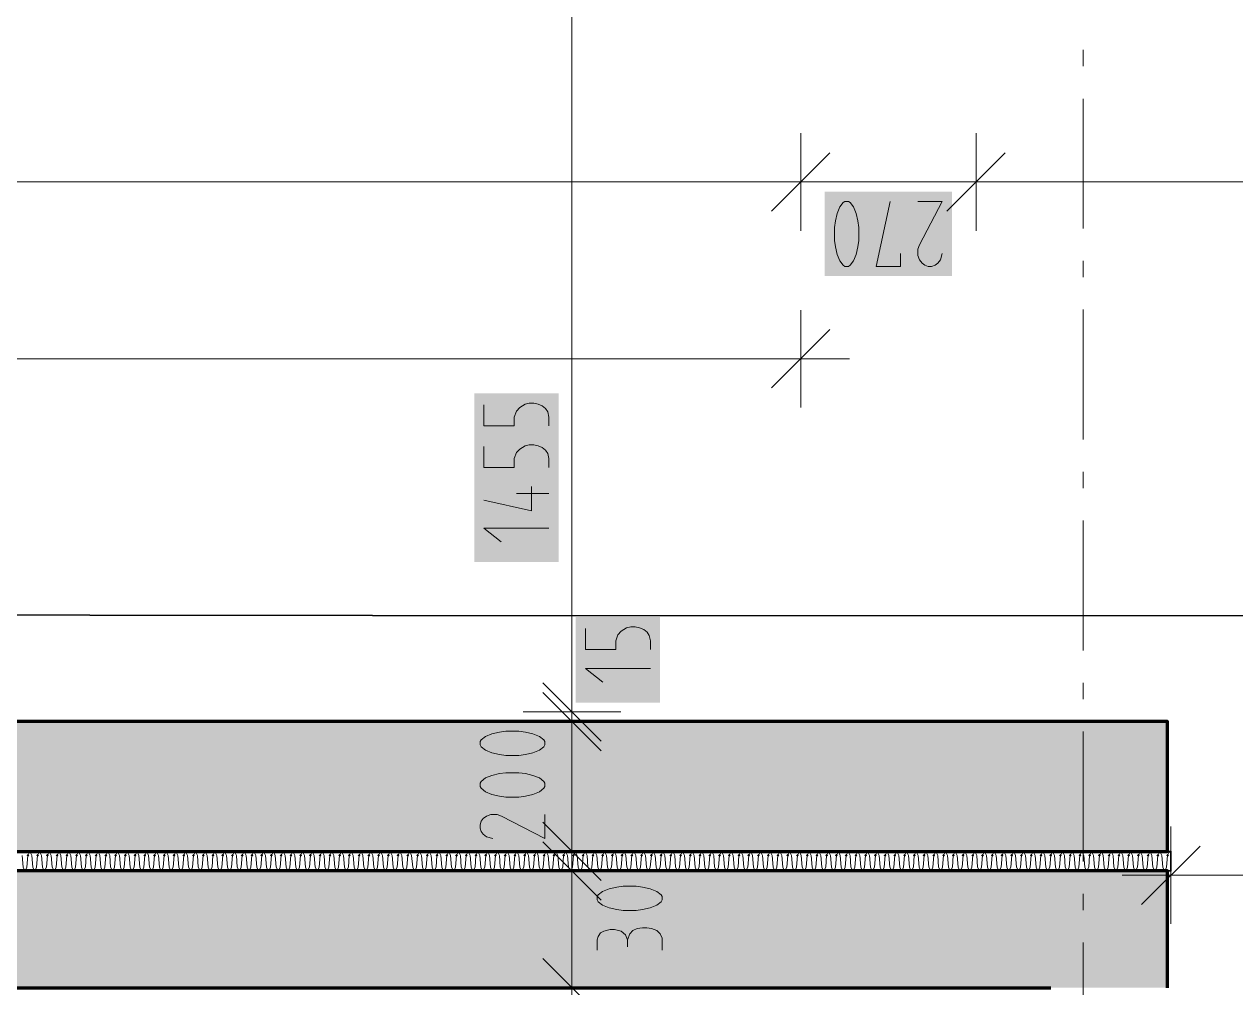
# Model space of a CAD drawing. Header units: millimetres. Extents: x 0 to 594, y 0 to 420.
# Drawn here: x 105.65 to 124.77, y 211.4 to 226.62 of the extents above; entities that cross this region are included whole.
import ezdxf

# ---------------------------------------------------------------- set-up
doc = ezdxf.new("R2010")
doc.units = ezdxf.units.MM
doc.header["$LTSCALE"] = 8
for name, color, linetype in [('PDF_Koty delkove', 7, 'Continuous'), ('PDF_Osy hlavni', 7, 'Continuous'), ('PDF_Steny obvodove nosne', 7, 'Continuous'), ('PDF_Steny sendvic', 7, 'Continuous'), ('PDF_Steny vnitrni', 7, 'Continuous'), ('RED_2.5mm^2', 1, 'Continuous')]:
    doc.layers.add(name, color=color, linetype=linetype)

msp = doc.modelspace()

# ---------------------------------------------------------------- linework, layer by layer
at = {"layer": 'PDF_Koty delkove', "lineweight": 18}
for points in [[(114.291, 152.109), (114.291, 169.892), (114.291, 172.055), (114.291, 174.693), (114.291, 175.945), (114.291, 178.204), (114.291, 179.45), (114.291, 180.962), (114.291, 183.576), (114.291, 190.29), (114.291, 192.34), (114.291, 192.647), (114.291, 194.492), (114.291, 211.404), (114.291, 213.249), (114.291, 213.557), (114.291, 215.607), (114.291, 215.761), (114.291, 230.674)], [(117.901, 224.898), (117.901, 224.129), (117.901, 223.36)], [(120.669, 224.898), (120.669, 224.129), (120.669, 223.36)], [(118.362, 224.59), (117.44, 223.668)], [(121.13, 224.59), (120.207, 223.668)], [(153.878, 224.129), (151.726, 224.129), (149.501, 224.129), (142.681, 224.129), (142.142, 224.129), (140.656, 224.129), (135.715, 224.129), (125.642, 224.129), (120.669, 224.129), (117.901, 224.129), (102.153, 224.129)], [(119.476, 223), (119.476, 222.796), (119.093, 222.796), (119.311, 223.821)], [(119.75, 223.821), (120.133, 223.821), (119.777, 223.138), (119.75, 223.069), (119.75, 222.967), (119.777, 222.899), (119.818, 222.848), (119.859, 222.813), (119.914, 222.796), (119.968, 222.796), (120.023, 222.813), (120.064, 222.848), (120.106, 222.899), (120.133, 223)], [(117.901, 222.107), (117.901, 221.338), (117.901, 220.57)], [(118.362, 221.8), (117.44, 220.877)], [(117.901, 221.338), (105.579, 221.338), (90.448, 221.338), (71.059, 221.338), (65.422, 221.338)], [(117.901, 221.338), (118.67, 221.338)], [(112.902, 220.608), (112.902, 220.279), (113.38, 220.279), (113.38, 220.417), (113.414, 220.512), (113.466, 220.567), (113.551, 220.621), (113.618, 220.635), (113.687, 220.635), (113.756, 220.621), (113.823, 220.594), (113.875, 220.553), (113.909, 220.499), (113.927, 220.417), (113.927, 220.279)], [(112.902, 219.951), (112.902, 219.622), (113.38, 219.622), (113.38, 219.76), (113.414, 219.855), (113.466, 219.91), (113.551, 219.964), (113.618, 219.978), (113.687, 219.978), (113.756, 219.964), (113.823, 219.937), (113.875, 219.896), (113.909, 219.842), (113.927, 219.76), (113.927, 219.622)], [(113.653, 219.321), (113.653, 218.937), (112.902, 219.103)], [(113.927, 219.212), (113.414, 219.212)], [(113.927, 218.664), (112.902, 218.664), (113.175, 218.445)], [(114.504, 217.076), (114.504, 216.748), (114.982, 216.748), (114.982, 216.885), (115.017, 216.98), (115.068, 217.035), (115.153, 217.089), (115.221, 217.103), (115.289, 217.103), (115.358, 217.089), (115.426, 217.062), (115.477, 217.021), (115.512, 216.967), (115.529, 216.885), (115.529, 216.748)], [(115.529, 216.446), (114.504, 216.446), (114.777, 216.228)], [(114.752, 215.299), (113.83, 216.222)], [(114.752, 215.146), (113.83, 216.068)], [(115.06, 215.761), (114.291, 215.761), (113.522, 215.761)], [(115.06, 215.607), (114.291, 215.607), (113.522, 215.607)], [(113.454, 214.8), (113.249, 214.8), (113.147, 214.786), (113.027, 214.759), (112.925, 214.718), (112.856, 214.664), (112.84, 214.636), (112.84, 214.582), (112.856, 214.554), (112.925, 214.5), (113.027, 214.459), (113.147, 214.431), (113.249, 214.417), (113.454, 214.417), (113.556, 214.431), (113.676, 214.459), (113.779, 214.5)], [(113.779, 214.5), (113.847, 214.554), (113.865, 214.582), (113.865, 214.636), (113.847, 214.664), (113.779, 214.718), (113.676, 214.759), (113.556, 214.786), (113.454, 214.8)], [(113.865, 214.143), (113.865, 213.76), (113.181, 214.116), (113.113, 214.143), (113.01, 214.143), (112.942, 214.116), (112.891, 214.075), (112.856, 214.034), (112.84, 213.979), (112.84, 213.925), (112.856, 213.87), (112.891, 213.829), (112.942, 213.788), (113.044, 213.76)], [(114.752, 213.096), (113.83, 214.018)], [(123.744, 213.949), (123.744, 213.181), (123.744, 212.412)], [(114.752, 212.788), (113.83, 213.711)], [(124.205, 213.642), (123.282, 212.719)], [(115.06, 213.557), (114.291, 213.557), (113.522, 213.557)], [(115.06, 213.249), (114.291, 213.249), (113.522, 213.249)], [(123.744, 213.181), (122.975, 213.181)], [(151.726, 213.181), (150.198, 213.181), (149.605, 213.181), (146.374, 213.181), (145.041, 213.181), (140.656, 213.181), (123.744, 213.181)], [(114.878, 212.968), (114.775, 212.927), (114.707, 212.873), (114.69, 212.845), (114.69, 212.791), (114.707, 212.763), (114.775, 212.708), (114.878, 212.667), (114.998, 212.639), (115.099, 212.625), (115.304, 212.625), (115.407, 212.639), (115.527, 212.667), (115.629, 212.708), (115.698, 212.763), (115.715, 212.791), (115.715, 212.845), (115.698, 212.873), (115.629, 212.927), (115.527, 212.968), (115.407, 212.995), (115.304, 213.009)], [(115.304, 213.009), (115.099, 213.009), (114.998, 212.995), (114.878, 212.968)], [(114.69, 211.996), (114.69, 212.161), (114.707, 212.216), (114.742, 212.27), (114.793, 212.298), (114.894, 212.325), (114.963, 212.325), (115.066, 212.298), (115.134, 212.243), (115.168, 212.161), (115.168, 212.051)], [(115.715, 211.996), (115.715, 212.188), (115.681, 212.256), (115.629, 212.311), (115.544, 212.338), (115.475, 212.352), (115.407, 212.352), (115.322, 212.338), (115.254, 212.311), (115.203, 212.256), (115.168, 212.161)], [(114.752, 210.943), (113.83, 211.866)]]:
    msp.add_lwpolyline(points, dxfattribs=at)
for points in [[(118.436, 223.41), (118.436, 223.205), (118.45, 223.104), (118.477, 222.984), (118.518, 222.882), (118.572, 222.813), (118.6, 222.796), (118.654, 222.796), (118.682, 222.813), (118.736, 222.882), (118.778, 222.984), (118.805, 223.104), (118.819, 223.205), (118.819, 223.41), (118.805, 223.513), (118.778, 223.633), (118.736, 223.735), (118.682, 223.804), (118.654, 223.821), (118.6, 223.821), (118.572, 223.804), (118.518, 223.735), (118.477, 223.633), (118.45, 223.513)], [(113.454, 215.457), (113.249, 215.457), (113.147, 215.443), (113.027, 215.416), (112.925, 215.375), (112.856, 215.321), (112.84, 215.293), (112.84, 215.239), (112.856, 215.211), (112.925, 215.157), (113.027, 215.116), (113.147, 215.088), (113.249, 215.074), (113.454, 215.074), (113.556, 215.088), (113.676, 215.116), (113.779, 215.157), (113.847, 215.211), (113.865, 215.239), (113.865, 215.293), (113.847, 215.321), (113.779, 215.375), (113.676, 215.416), (113.556, 215.443)]]:
    msp.add_lwpolyline(points, close=True, dxfattribs=at)
at = {"layer": 'PDF_Koty delkove', "color": 7, "lineweight": 18, "true_color": 0xffffff, "transparency": 33554559}
for points in [[(120.287, 223.975), (118.282, 223.975), (120.287, 222.643), (118.282, 222.643)], [(114.081, 218.127), (114.081, 220.789), (112.748, 218.127), (112.748, 220.789)], [(115.683, 215.909), (115.683, 217.257), (114.35, 215.909), (114.35, 217.257)], [(114.019, 213.606), (114.019, 215.611), (112.686, 213.606), (112.686, 215.611)], [(115.869, 211.815), (115.869, 213.162), (114.537, 211.815), (114.537, 213.162)]]:
    msp.add_solid(points, dxfattribs=at)
at = {"layer": 'PDF_Osy hlavni', "lineweight": 18}
for points in [[(122.36, 225.957), (122.36, 226.213)], [(122.36, 223.394), (122.36, 225.444)], [(122.36, 222.626), (122.36, 222.882)], [(122.36, 220.063), (122.36, 222.113)], [(122.36, 219.294), (122.36, 219.551)], [(122.36, 216.732), (122.36, 218.782)], [(122.36, 215.963), (122.36, 216.219)], [(122.36, 213.401), (122.36, 215.451)], [(122.36, 212.632), (122.36, 212.888)], [(122.36, 210.07), (122.36, 212.119)]]:
    msp.add_lwpolyline(points, dxfattribs=at)
at = {"layer": 'PDF_Steny obvodove nosne', "lineweight": 70}
msp.add_lwpolyline([(99.092, 213.557), (123.692, 213.557), (123.692, 215.607), (120.669, 215.607), (117.901, 215.607), (97.042, 215.607), (97.042, 214.633), (97.042, 213.557)], dxfattribs=at)
at = {"layer": 'PDF_Steny obvodove nosne', "color": 9, "lineweight": 9, "true_color": 0xc0c0c0, "transparency": 33554559}
msp.add_solid([(123.692, 215.607), (97.042, 215.607), (123.692, 213.557), (97.042, 213.557)], dxfattribs=at)
at = {"layer": 'PDF_Steny sendvic', "lineweight": 35}
msp.add_lwpolyline([(99.092, 192.545), (99.092, 192.34), (121.642, 192.34), (123.692, 192.34), (123.744, 192.34), (123.744, 192.647), (123.692, 192.647), (101.245, 192.647), (99.4, 192.647), (99.4, 213.249), (101.245, 213.249), (123.692, 213.249), (123.744, 213.249), (123.744, 213.557), (123.692, 213.557), (99.092, 213.557), (99.092, 213.352)], dxfattribs=at)
at = {"layer": 'PDF_Steny sendvic', "lineweight": 9}
for points in [[(105.611, 213.495), (105.627, 213.311), (105.654, 213.249)], [(105.688, 213.311), (105.704, 213.495)], [(105.734, 213.557), (105.704, 213.495)], [(105.765, 213.495), (105.734, 213.557)], [(105.765, 213.495), (105.78, 213.311)], [(105.842, 213.311), (105.857, 213.495)], [(105.888, 213.557), (105.857, 213.495)], [(105.919, 213.495), (105.888, 213.557)], [(105.919, 213.495), (105.934, 213.311)], [(105.996, 213.311), (106.011, 213.495)], [(106.042, 213.557), (106.011, 213.495)], [(106.073, 213.495), (106.042, 213.557)], [(106.073, 213.495), (106.088, 213.311)], [(106.15, 213.311), (106.165, 213.495)], [(106.196, 213.557), (106.165, 213.495)], [(106.226, 213.495), (106.196, 213.557)], [(106.226, 213.495), (106.242, 213.311)], [(106.303, 213.311), (106.319, 213.495)], [(106.349, 213.557), (106.319, 213.495)], [(106.38, 213.495), (106.349, 213.557)], [(106.38, 213.495), (106.395, 213.311)], [(106.457, 213.311), (106.472, 213.495)], [(106.503, 213.557), (106.472, 213.495)], [(106.534, 213.495), (106.503, 213.557)], [(106.534, 213.495), (106.549, 213.311)], [(106.611, 213.311), (106.626, 213.495)], [(106.657, 213.557), (106.626, 213.495)], [(106.688, 213.495), (106.657, 213.557)], [(106.688, 213.495), (106.703, 213.311)], [(106.765, 213.311), (106.78, 213.495)], [(106.811, 213.557), (106.78, 213.495)], [(106.841, 213.495), (106.811, 213.557)], [(106.841, 213.495), (106.857, 213.311)], [(106.918, 213.311), (106.934, 213.495)], [(106.964, 213.557), (106.934, 213.495)], [(106.995, 213.495), (106.964, 213.557)], [(106.995, 213.495), (107.01, 213.311)], [(107.072, 213.311), (107.087, 213.495)], [(107.118, 213.557), (107.087, 213.495)], [(107.149, 213.495), (107.118, 213.557)], [(107.149, 213.495), (107.164, 213.311)], [(107.226, 213.311), (107.241, 213.495)], [(107.272, 213.557), (107.241, 213.495)], [(107.303, 213.495), (107.272, 213.557)], [(107.303, 213.495), (107.318, 213.311)], [(107.38, 213.311), (107.395, 213.495)], [(107.426, 213.557), (107.395, 213.495)], [(107.456, 213.495), (107.426, 213.557)], [(107.456, 213.495), (107.472, 213.311)], [(107.533, 213.311), (107.549, 213.495)], [(107.579, 213.557), (107.549, 213.495)], [(107.61, 213.495), (107.579, 213.557)], [(107.61, 213.495), (107.625, 213.311)], [(107.687, 213.311), (107.702, 213.495)], [(107.733, 213.557), (107.702, 213.495)], [(107.764, 213.495), (107.733, 213.557)], [(107.764, 213.495), (107.779, 213.311)], [(107.841, 213.311), (107.856, 213.495)], [(107.887, 213.557), (107.856, 213.495)], [(107.918, 213.495), (107.887, 213.557)], [(107.918, 213.495), (107.933, 213.311)], [(107.995, 213.311), (108.01, 213.495)], [(108.041, 213.557), (108.01, 213.495)], [(108.071, 213.495), (108.041, 213.557)], [(108.071, 213.495), (108.087, 213.311)], [(108.148, 213.311), (108.164, 213.495)], [(108.194, 213.557), (108.164, 213.495)], [(108.225, 213.495), (108.194, 213.557)], [(108.225, 213.495), (108.24, 213.311)], [(108.302, 213.311), (108.317, 213.495)], [(108.348, 213.557), (108.317, 213.495)], [(108.379, 213.495), (108.348, 213.557)], [(108.379, 213.495), (108.394, 213.311)], [(108.456, 213.311), (108.471, 213.495)], [(108.502, 213.557), (108.471, 213.495)], [(108.533, 213.495), (108.502, 213.557)], [(108.533, 213.495), (108.548, 213.311)], [(108.61, 213.311), (108.625, 213.495)], [(108.656, 213.557), (108.625, 213.495)], [(108.686, 213.495), (108.656, 213.557)], [(108.686, 213.495), (108.702, 213.311)], [(108.763, 213.311), (108.779, 213.495)], [(108.809, 213.557), (108.779, 213.495)], [(108.84, 213.495), (108.809, 213.557)], [(108.84, 213.495), (108.855, 213.311)], [(108.917, 213.311), (108.932, 213.495)], [(108.963, 213.557), (108.932, 213.495)], [(108.994, 213.495), (108.963, 213.557)], [(108.994, 213.495), (109.009, 213.311)], [(109.071, 213.311), (109.086, 213.495)], [(109.117, 213.557), (109.086, 213.495)], [(109.148, 213.495), (109.117, 213.557)], [(109.148, 213.495), (109.163, 213.311)], [(109.225, 213.311), (109.24, 213.495)], [(109.271, 213.557), (109.24, 213.495)], [(109.301, 213.495), (109.271, 213.557)], [(109.301, 213.495), (109.317, 213.311)], [(109.378, 213.311), (109.394, 213.495)], [(109.424, 213.557), (109.394, 213.495)], [(109.455, 213.495), (109.424, 213.557)], [(109.455, 213.495), (109.47, 213.311)], [(109.532, 213.311), (109.547, 213.495)], [(109.578, 213.557), (109.547, 213.495)], [(109.609, 213.495), (109.578, 213.557)], [(109.609, 213.495), (109.624, 213.311)], [(109.686, 213.311), (109.701, 213.495)], [(109.732, 213.557), (109.701, 213.495)], [(109.763, 213.495), (109.732, 213.557)], [(109.763, 213.495), (109.778, 213.311)], [(109.84, 213.311), (109.855, 213.495)], [(109.886, 213.557), (109.855, 213.495)], [(109.916, 213.495), (109.886, 213.557)], [(109.916, 213.495), (109.932, 213.311)], [(109.993, 213.311), (110.009, 213.495)], [(110.039, 213.557), (110.009, 213.495)], [(110.07, 213.495), (110.039, 213.557)], [(110.07, 213.495), (110.085, 213.311)], [(110.147, 213.311), (110.162, 213.495)], [(110.193, 213.557), (110.162, 213.495)], [(110.224, 213.495), (110.193, 213.557)], [(110.224, 213.495), (110.239, 213.311)], [(110.301, 213.311), (110.316, 213.495)], [(110.347, 213.557), (110.316, 213.495)], [(110.378, 213.495), (110.347, 213.557)], [(110.378, 213.495), (110.393, 213.311)], [(110.455, 213.311), (110.47, 213.495)], [(110.501, 213.557), (110.47, 213.495)], [(110.531, 213.495), (110.501, 213.557)], [(110.531, 213.495), (110.547, 213.311)], [(110.608, 213.311), (110.624, 213.495)], [(110.654, 213.557), (110.624, 213.495)], [(110.7, 213.311), (110.685, 213.495), (110.654, 213.557)], [(110.762, 213.311), (110.777, 213.495)], [(110.808, 213.557), (110.777, 213.495)], [(110.839, 213.495), (110.808, 213.557)], [(110.839, 213.495), (110.854, 213.311)], [(110.916, 213.311), (110.931, 213.495)], [(110.962, 213.557), (110.931, 213.495)], [(110.993, 213.495), (110.962, 213.557)], [(110.993, 213.495), (111.008, 213.311)], [(111.07, 213.311), (111.085, 213.495)], [(111.116, 213.557), (111.085, 213.495)], [(111.162, 213.311), (111.146, 213.495), (111.116, 213.557)], [(111.223, 213.311), (111.239, 213.495)], [(111.269, 213.557), (111.239, 213.495)], [(111.3, 213.495), (111.269, 213.557)], [(111.3, 213.495), (111.315, 213.311)], [(111.377, 213.311), (111.392, 213.495)], [(111.423, 213.557), (111.392, 213.495)], [(111.469, 213.311), (111.454, 213.495), (111.423, 213.557)], [(111.531, 213.311), (111.546, 213.495)], [(111.577, 213.557), (111.546, 213.495)], [(111.608, 213.495), (111.577, 213.557)], [(111.608, 213.495), (111.623, 213.311)], [(111.685, 213.311), (111.7, 213.495)], [(111.731, 213.557), (111.7, 213.495)], [(111.777, 213.311), (111.761, 213.495), (111.731, 213.557)], [(111.838, 213.311), (111.854, 213.495)], [(111.884, 213.557), (111.854, 213.495)], [(111.915, 213.495), (111.884, 213.557)], [(111.915, 213.495), (111.93, 213.311)], [(111.992, 213.311), (112.007, 213.495)], [(112.038, 213.557), (112.007, 213.495)], [(112.084, 213.311), (112.069, 213.495), (112.038, 213.557)], [(112.146, 213.311), (112.161, 213.495)], [(112.192, 213.557), (112.161, 213.495)], [(112.238, 213.311), (112.223, 213.495), (112.192, 213.557)], [(112.3, 213.311), (112.315, 213.495)], [(112.346, 213.557), (112.315, 213.495)], [(112.376, 213.495), (112.346, 213.557)], [(112.376, 213.495), (112.392, 213.311)], [(112.453, 213.311), (112.469, 213.495)], [(112.499, 213.557), (112.469, 213.495)], [(112.545, 213.311), (112.53, 213.495), (112.499, 213.557)], [(112.607, 213.311), (112.622, 213.495)], [(112.653, 213.557), (112.622, 213.495)], [(112.684, 213.495), (112.653, 213.557)], [(112.684, 213.495), (112.699, 213.311)], [(112.761, 213.311), (112.776, 213.495)], [(112.807, 213.557), (112.776, 213.495)], [(112.838, 213.495), (112.807, 213.557)], [(112.838, 213.495), (112.853, 213.311)], [(112.915, 213.311), (112.93, 213.495)], [(112.961, 213.557), (112.93, 213.495)], [(112.991, 213.495), (112.961, 213.557)], [(112.991, 213.495), (113.007, 213.311)], [(113.068, 213.311), (113.084, 213.495)], [(113.114, 213.557), (113.084, 213.495)], [(113.145, 213.495), (113.114, 213.557)], [(113.145, 213.495), (113.16, 213.311)], [(113.222, 213.311), (113.237, 213.495)], [(113.268, 213.557), (113.237, 213.495)], [(113.299, 213.495), (113.268, 213.557)], [(113.299, 213.495), (113.314, 213.311)], [(113.376, 213.311), (113.391, 213.495)], [(113.422, 213.557), (113.391, 213.495)], [(113.453, 213.495), (113.422, 213.557)], [(113.453, 213.495), (113.468, 213.311)], [(113.53, 213.311), (113.545, 213.495)], [(113.576, 213.557), (113.545, 213.495)], [(113.606, 213.495), (113.576, 213.557)], [(113.606, 213.495), (113.622, 213.311)], [(113.683, 213.311), (113.699, 213.495)], [(113.729, 213.557), (113.699, 213.495)], [(113.76, 213.495), (113.729, 213.557)], [(113.76, 213.495), (113.775, 213.311)], [(113.837, 213.311), (113.852, 213.495)], [(113.883, 213.557), (113.852, 213.495)], [(113.914, 213.495), (113.883, 213.557)], [(113.914, 213.495), (113.929, 213.311)], [(113.991, 213.311), (114.006, 213.495)], [(114.037, 213.557), (114.006, 213.495)], [(114.068, 213.495), (114.037, 213.557)], [(114.068, 213.495), (114.083, 213.311)], [(114.145, 213.311), (114.16, 213.495)], [(114.191, 213.557), (114.16, 213.495)], [(114.221, 213.495), (114.191, 213.557)], [(114.221, 213.495), (114.237, 213.311)], [(114.298, 213.311), (114.314, 213.495)], [(114.344, 213.557), (114.314, 213.495)], [(114.375, 213.495), (114.344, 213.557)], [(114.375, 213.495), (114.39, 213.311)], [(114.452, 213.311), (114.467, 213.495)], [(114.498, 213.557), (114.467, 213.495)], [(114.529, 213.495), (114.498, 213.557)], [(114.529, 213.495), (114.544, 213.311)], [(114.606, 213.311), (114.621, 213.495)], [(114.652, 213.557), (114.621, 213.495)], [(114.683, 213.495), (114.652, 213.557)], [(114.683, 213.495), (114.698, 213.311)], [(114.76, 213.311), (114.775, 213.495)], [(114.806, 213.557), (114.775, 213.495)], [(114.836, 213.495), (114.806, 213.557)], [(114.836, 213.495), (114.852, 213.311)], [(114.913, 213.311), (114.929, 213.495)], [(114.959, 213.557), (114.929, 213.495)], [(114.99, 213.495), (114.959, 213.557)], [(114.99, 213.495), (115.005, 213.311)], [(115.067, 213.311), (115.082, 213.495)], [(115.113, 213.557), (115.082, 213.495)], [(115.144, 213.495), (115.113, 213.557)], [(115.144, 213.495), (115.159, 213.311)], [(115.221, 213.311), (115.236, 213.495)], [(115.267, 213.557), (115.236, 213.495)], [(115.298, 213.495), (115.267, 213.557)], [(115.298, 213.495), (115.313, 213.311)], [(115.375, 213.311), (115.39, 213.495)], [(115.421, 213.557), (115.39, 213.495)], [(115.451, 213.495), (115.421, 213.557)], [(115.451, 213.495), (115.467, 213.311)], [(115.528, 213.311), (115.544, 213.495)], [(115.574, 213.557), (115.544, 213.495)], [(115.605, 213.495), (115.574, 213.557)], [(115.605, 213.495), (115.62, 213.311)], [(115.682, 213.311), (115.697, 213.495)], [(115.728, 213.557), (115.697, 213.495)], [(115.759, 213.495), (115.728, 213.557)], [(115.759, 213.495), (115.774, 213.311)], [(115.836, 213.311), (115.851, 213.495)], [(115.882, 213.557), (115.851, 213.495)], [(115.913, 213.495), (115.882, 213.557)], [(115.913, 213.495), (115.928, 213.311)], [(115.99, 213.311), (116.005, 213.495)], [(116.036, 213.557), (116.005, 213.495)], [(116.066, 213.495), (116.036, 213.557)], [(116.066, 213.495), (116.082, 213.311)], [(116.143, 213.311), (116.159, 213.495)], [(116.189, 213.557), (116.159, 213.495)], [(116.22, 213.495), (116.189, 213.557)], [(116.22, 213.495), (116.235, 213.311)], [(116.297, 213.311), (116.312, 213.495)], [(116.343, 213.557), (116.312, 213.495)], [(116.374, 213.495), (116.343, 213.557)], [(116.374, 213.495), (116.389, 213.311)], [(116.451, 213.311), (116.466, 213.495)], [(116.497, 213.557), (116.466, 213.495)], [(116.528, 213.495), (116.497, 213.557)], [(116.528, 213.495), (116.543, 213.311)], [(116.605, 213.311), (116.62, 213.495)], [(116.651, 213.557), (116.62, 213.495)], [(116.681, 213.495), (116.651, 213.557)], [(116.681, 213.495), (116.697, 213.311)], [(116.758, 213.311), (116.774, 213.495)], [(116.804, 213.557), (116.774, 213.495)], [(116.835, 213.495), (116.804, 213.557)], [(116.835, 213.495), (116.85, 213.311)], [(116.912, 213.311), (116.927, 213.495)], [(116.958, 213.557), (116.927, 213.495)], [(116.989, 213.495), (116.958, 213.557)], [(116.989, 213.495), (117.004, 213.311)], [(117.066, 213.311), (117.081, 213.495)], [(117.112, 213.557), (117.081, 213.495)], [(117.143, 213.495), (117.112, 213.557)], [(117.143, 213.495), (117.158, 213.311)], [(117.22, 213.311), (117.235, 213.495)], [(117.266, 213.557), (117.235, 213.495)], [(117.296, 213.495), (117.266, 213.557)], [(117.296, 213.495), (117.312, 213.311)], [(117.373, 213.311), (117.389, 213.495)], [(117.419, 213.557), (117.389, 213.495)], [(117.45, 213.495), (117.419, 213.557)], [(117.45, 213.495), (117.465, 213.311)], [(117.527, 213.311), (117.542, 213.495)], [(117.573, 213.557), (117.542, 213.495)], [(117.604, 213.495), (117.573, 213.557)], [(117.604, 213.495), (117.619, 213.311)], [(117.681, 213.311), (117.696, 213.495)], [(117.727, 213.557), (117.696, 213.495)], [(117.758, 213.495), (117.727, 213.557)], [(117.758, 213.495), (117.773, 213.311)], [(117.835, 213.311), (117.85, 213.495)], [(117.881, 213.557), (117.85, 213.495)], [(117.911, 213.495), (117.881, 213.557)], [(117.911, 213.495), (117.927, 213.311)], [(117.988, 213.311), (118.004, 213.495)], [(118.034, 213.557), (118.004, 213.495)], [(118.065, 213.495), (118.034, 213.557)], [(118.065, 213.495), (118.08, 213.311)], [(118.142, 213.311), (118.157, 213.495)], [(118.188, 213.557), (118.157, 213.495)], [(118.219, 213.495), (118.188, 213.557)], [(118.219, 213.495), (118.234, 213.311)], [(118.296, 213.311), (118.311, 213.495)], [(118.342, 213.557), (118.311, 213.495)], [(118.373, 213.495), (118.342, 213.557)], [(118.373, 213.495), (118.388, 213.311)], [(118.45, 213.311), (118.465, 213.495)], [(118.496, 213.557), (118.465, 213.495)], [(118.526, 213.495), (118.496, 213.557)], [(118.526, 213.495), (118.542, 213.311)], [(118.603, 213.311), (118.619, 213.495)], [(118.649, 213.557), (118.619, 213.495)], [(118.68, 213.495), (118.649, 213.557)], [(118.68, 213.495), (118.695, 213.311)], [(118.757, 213.311), (118.772, 213.495)], [(118.803, 213.557), (118.772, 213.495)], [(118.834, 213.495), (118.803, 213.557)], [(118.834, 213.495), (118.849, 213.311)], [(118.911, 213.311), (118.926, 213.495)], [(118.957, 213.557), (118.926, 213.495)], [(118.988, 213.495), (118.957, 213.557)], [(118.988, 213.495), (119.003, 213.311)], [(119.065, 213.311), (119.08, 213.495)], [(119.111, 213.557), (119.08, 213.495)], [(119.141, 213.495), (119.111, 213.557)], [(119.141, 213.495), (119.157, 213.311)], [(119.218, 213.311), (119.234, 213.495)], [(119.264, 213.557), (119.234, 213.495)], [(119.295, 213.495), (119.264, 213.557)], [(119.295, 213.495), (119.31, 213.311)], [(119.372, 213.311), (119.387, 213.495)], [(119.418, 213.557), (119.387, 213.495)], [(119.449, 213.495), (119.418, 213.557)], [(119.449, 213.495), (119.464, 213.311)], [(119.526, 213.311), (119.541, 213.495)], [(119.572, 213.557), (119.541, 213.495)], [(119.603, 213.495), (119.572, 213.557)], [(119.603, 213.495), (119.618, 213.311)], [(119.68, 213.311), (119.695, 213.495)], [(119.726, 213.557), (119.695, 213.495)], [(119.756, 213.495), (119.726, 213.557)], [(119.756, 213.495), (119.771, 213.311)], [(119.833, 213.311), (119.849, 213.495)], [(119.879, 213.557), (119.849, 213.495)], [(119.91, 213.495), (119.879, 213.557)], [(119.91, 213.495), (119.925, 213.311)], [(119.987, 213.311), (120.002, 213.495)], [(120.033, 213.557), (120.002, 213.495)], [(120.064, 213.495), (120.033, 213.557)], [(120.064, 213.495), (120.079, 213.311)], [(120.141, 213.311), (120.156, 213.495)], [(120.187, 213.557), (120.156, 213.495)], [(120.218, 213.495), (120.187, 213.557)], [(120.218, 213.495), (120.233, 213.311)], [(120.295, 213.311), (120.31, 213.495)], [(120.341, 213.557), (120.31, 213.495)], [(120.371, 213.495), (120.341, 213.557)], [(120.371, 213.495), (120.386, 213.311)], [(120.448, 213.311), (120.464, 213.495)], [(120.494, 213.557), (120.464, 213.495)], [(120.525, 213.495), (120.494, 213.557)], [(120.525, 213.495), (120.54, 213.311)], [(120.602, 213.311), (120.617, 213.495)], [(120.648, 213.557), (120.617, 213.495)], [(120.679, 213.495), (120.648, 213.557)], [(120.679, 213.495), (120.694, 213.311)], [(120.756, 213.311), (120.771, 213.495)], [(120.802, 213.557), (120.771, 213.495)], [(120.833, 213.495), (120.802, 213.557)], [(120.833, 213.495), (120.848, 213.311)], [(120.91, 213.311), (120.925, 213.495)], [(120.956, 213.557), (120.925, 213.495)], [(120.986, 213.495), (120.956, 213.557)], [(120.986, 213.495), (121.001, 213.311)], [(121.063, 213.311), (121.079, 213.495)], [(121.109, 213.557), (121.079, 213.495)], [(121.14, 213.495), (121.109, 213.557)], [(121.14, 213.495), (121.155, 213.311)], [(121.217, 213.311), (121.232, 213.495)], [(121.263, 213.557), (121.232, 213.495)], [(121.294, 213.495), (121.263, 213.557)], [(121.294, 213.495), (121.309, 213.311)], [(121.371, 213.311), (121.386, 213.495)], [(121.417, 213.557), (121.386, 213.495)], [(121.448, 213.495), (121.417, 213.557)], [(121.448, 213.495), (121.463, 213.311)], [(121.525, 213.311), (121.54, 213.495)], [(121.571, 213.557), (121.54, 213.495)], [(121.601, 213.495), (121.571, 213.557)], [(121.601, 213.495), (121.616, 213.311)], [(121.678, 213.311), (121.694, 213.495)], [(121.724, 213.557), (121.694, 213.495)], [(121.77, 213.311), (121.755, 213.495), (121.724, 213.557)], [(121.832, 213.311), (121.847, 213.495)], [(121.878, 213.557), (121.847, 213.495)], [(121.924, 213.311), (121.909, 213.495), (121.878, 213.557)], [(121.986, 213.311), (122.001, 213.495)], [(122.032, 213.557), (122.001, 213.495)], [(122.063, 213.495), (122.032, 213.557)], [(122.063, 213.495), (122.078, 213.311)], [(122.14, 213.311), (122.155, 213.495)], [(122.186, 213.557), (122.155, 213.495)], [(122.231, 213.311), (122.216, 213.495), (122.186, 213.557)], [(122.293, 213.311), (122.309, 213.495)], [(122.339, 213.557), (122.309, 213.495)], [(122.37, 213.495), (122.339, 213.557)], [(122.37, 213.495), (122.385, 213.311)], [(122.447, 213.311), (122.462, 213.495)], [(122.493, 213.557), (122.462, 213.495)], [(122.524, 213.495), (122.493, 213.557)], [(122.524, 213.495), (122.539, 213.311)], [(122.601, 213.311), (122.616, 213.495)], [(122.647, 213.557), (122.616, 213.495)], [(122.693, 213.311), (122.678, 213.495), (122.647, 213.557)], [(122.755, 213.311), (122.77, 213.495)], [(122.801, 213.557), (122.77, 213.495)], [(122.831, 213.495), (122.801, 213.557)], [(122.831, 213.495), (122.846, 213.311)], [(122.908, 213.311), (122.924, 213.495)], [(122.954, 213.557), (122.924, 213.495)], [(122.985, 213.495), (122.954, 213.557)], [(122.985, 213.495), (123, 213.311)], [(123.062, 213.311), (123.077, 213.495)], [(123.108, 213.557), (123.077, 213.495)], [(123.139, 213.495), (123.108, 213.557)], [(123.139, 213.495), (123.154, 213.311)], [(123.216, 213.311), (123.231, 213.495)], [(123.262, 213.557), (123.231, 213.495)], [(123.293, 213.495), (123.262, 213.557)], [(123.293, 213.495), (123.308, 213.311)], [(123.37, 213.311), (123.385, 213.495)], [(123.416, 213.557), (123.385, 213.495)], [(123.446, 213.495), (123.416, 213.557)], [(123.446, 213.495), (123.461, 213.311)], [(123.523, 213.311), (123.539, 213.495)], [(123.569, 213.557), (123.539, 213.495)], [(123.6, 213.495), (123.569, 213.557)], [(123.6, 213.495), (123.615, 213.311)], [(123.677, 213.311), (123.692, 213.495)], [(123.723, 213.557), (123.692, 213.495)], [(123.744, 213.516), (123.723, 213.557)], [(105.661, 213.249), (105.688, 213.311)], [(105.688, 213.311), (105.688, 213.311)], [(105.78, 213.311), (105.808, 213.249)], [(105.815, 213.249), (105.842, 213.311)], [(105.842, 213.311), (105.842, 213.311)], [(105.934, 213.311), (105.962, 213.249)], [(105.968, 213.249), (105.996, 213.311)], [(105.996, 213.311), (105.996, 213.311)], [(106.088, 213.311), (106.116, 213.249)], [(106.122, 213.249), (106.15, 213.311)], [(106.15, 213.311), (106.15, 213.311)], [(106.242, 213.311), (106.269, 213.249)], [(106.276, 213.249), (106.303, 213.311)], [(106.303, 213.311), (106.303, 213.311)], [(106.395, 213.311), (106.423, 213.249)], [(106.43, 213.249), (106.457, 213.311)], [(106.457, 213.311), (106.457, 213.311)], [(106.549, 213.311), (106.577, 213.249)], [(106.583, 213.249), (106.611, 213.311)], [(106.611, 213.311), (106.611, 213.311)], [(106.703, 213.311), (106.731, 213.249)], [(106.737, 213.249), (106.765, 213.311)], [(106.765, 213.311), (106.765, 213.311)], [(106.857, 213.311), (106.884, 213.249)], [(106.891, 213.249), (106.918, 213.311)], [(106.918, 213.311), (106.918, 213.311)], [(107.01, 213.311), (107.038, 213.249)], [(107.045, 213.249), (107.072, 213.311)], [(107.072, 213.311), (107.072, 213.311)], [(107.164, 213.311), (107.192, 213.249)], [(107.198, 213.249), (107.226, 213.311)], [(107.226, 213.311), (107.226, 213.311)], [(107.318, 213.311), (107.346, 213.249)], [(107.352, 213.249), (107.38, 213.311)], [(107.38, 213.311), (107.38, 213.311)], [(107.472, 213.311), (107.499, 213.249)], [(107.506, 213.249), (107.533, 213.311)], [(107.533, 213.311), (107.533, 213.311)], [(107.625, 213.311), (107.653, 213.249)], [(107.66, 213.249), (107.687, 213.311)], [(107.687, 213.311), (107.687, 213.311)], [(107.779, 213.311), (107.807, 213.249)], [(107.813, 213.249), (107.841, 213.311)], [(107.841, 213.311), (107.841, 213.311)], [(107.933, 213.311), (107.961, 213.249)], [(107.967, 213.249), (107.995, 213.311)], [(107.995, 213.311), (107.995, 213.311)], [(108.087, 213.311), (108.114, 213.249)], [(108.121, 213.249), (108.148, 213.311)], [(108.148, 213.311), (108.148, 213.311)], [(108.24, 213.311), (108.268, 213.249)], [(108.275, 213.249), (108.302, 213.311)], [(108.302, 213.311), (108.302, 213.311)], [(108.394, 213.311), (108.422, 213.249)], [(108.428, 213.249), (108.456, 213.311)], [(108.456, 213.311), (108.456, 213.311)], [(108.548, 213.311), (108.576, 213.249)], [(108.582, 213.249), (108.61, 213.311)], [(108.61, 213.311), (108.61, 213.311)], [(108.702, 213.311), (108.729, 213.249)], [(108.736, 213.249), (108.763, 213.311)], [(108.763, 213.311), (108.763, 213.311)], [(108.855, 213.311), (108.883, 213.249)], [(108.89, 213.249), (108.917, 213.311)], [(108.917, 213.311), (108.917, 213.311)], [(109.009, 213.311), (109.037, 213.249)], [(109.043, 213.249), (109.071, 213.311)], [(109.071, 213.311), (109.071, 213.311)], [(109.163, 213.311), (109.191, 213.249)], [(109.197, 213.249), (109.225, 213.311)], [(109.225, 213.311), (109.225, 213.311)], [(109.317, 213.311), (109.344, 213.249)], [(109.351, 213.249), (109.378, 213.311)], [(109.378, 213.311), (109.378, 213.311)], [(109.378, 213.311), (109.378, 213.311)], [(109.47, 213.311), (109.498, 213.249)], [(109.505, 213.249), (109.532, 213.311)], [(109.532, 213.311), (109.532, 213.311)], [(109.624, 213.311), (109.652, 213.249)], [(109.658, 213.249), (109.686, 213.311)], [(109.686, 213.311), (109.686, 213.311)], [(109.778, 213.311), (109.806, 213.249)], [(109.812, 213.249), (109.84, 213.311)], [(109.84, 213.311), (109.84, 213.311)], [(109.932, 213.311), (109.959, 213.249)], [(109.966, 213.249), (109.993, 213.311)], [(109.993, 213.311), (109.993, 213.311)], [(110.085, 213.311), (110.113, 213.249)], [(110.119, 213.249), (110.147, 213.311)], [(110.147, 213.311), (110.147, 213.311)], [(110.239, 213.311), (110.267, 213.249)], [(110.273, 213.249), (110.301, 213.311)], [(110.301, 213.311), (110.301, 213.311)], [(110.393, 213.311), (110.421, 213.249)], [(110.427, 213.249), (110.455, 213.311)], [(110.455, 213.311), (110.455, 213.311)], [(110.547, 213.311), (110.574, 213.249)], [(110.581, 213.249), (110.608, 213.311)], [(110.608, 213.311), (110.608, 213.311)], [(110.7, 213.311), (110.728, 213.249)], [(110.734, 213.249), (110.762, 213.311)], [(110.762, 213.311), (110.762, 213.311)], [(110.854, 213.311), (110.882, 213.249)], [(110.888, 213.249), (110.916, 213.311)], [(110.916, 213.311), (110.916, 213.311)], [(111.008, 213.311), (111.036, 213.249)], [(111.042, 213.249), (111.07, 213.311)], [(111.07, 213.311), (111.07, 213.311)], [(111.162, 213.311), (111.189, 213.249)], [(111.196, 213.249), (111.223, 213.311)], [(111.223, 213.311), (111.223, 213.311)], [(111.315, 213.311), (111.343, 213.249)], [(111.349, 213.249), (111.377, 213.311)], [(111.377, 213.311), (111.377, 213.311)], [(111.469, 213.311), (111.497, 213.249)], [(111.503, 213.249), (111.531, 213.311)], [(111.531, 213.311), (111.531, 213.311)], [(111.623, 213.311), (111.651, 213.249)], [(111.657, 213.249), (111.685, 213.311)], [(111.685, 213.311), (111.685, 213.311)], [(111.777, 213.311), (111.804, 213.249)], [(111.811, 213.249), (111.838, 213.311)], [(111.838, 213.311), (111.838, 213.311)], [(111.93, 213.311), (111.958, 213.249)], [(111.964, 213.249), (111.992, 213.311)], [(111.992, 213.311), (111.992, 213.311)], [(112.084, 213.311), (112.112, 213.249)], [(112.118, 213.249), (112.146, 213.311)], [(112.146, 213.311), (112.146, 213.311)], [(112.238, 213.311), (112.266, 213.249)], [(112.272, 213.249), (112.3, 213.311)], [(112.3, 213.311), (112.3, 213.311)], [(112.392, 213.311), (112.419, 213.249)], [(112.426, 213.249), (112.453, 213.311)], [(112.453, 213.311), (112.453, 213.311)], [(112.545, 213.311), (112.573, 213.249)], [(112.579, 213.249), (112.607, 213.311)], [(112.607, 213.311), (112.607, 213.311)], [(112.699, 213.311), (112.727, 213.249)], [(112.733, 213.249), (112.761, 213.311)], [(112.761, 213.311), (112.761, 213.311)], [(112.853, 213.311), (112.881, 213.249)], [(112.887, 213.249), (112.915, 213.311)], [(112.915, 213.311), (112.915, 213.311)], [(113.007, 213.311), (113.034, 213.249)], [(113.041, 213.249), (113.068, 213.311)], [(113.068, 213.311), (113.068, 213.311)], [(113.16, 213.311), (113.188, 213.249)], [(113.194, 213.249), (113.222, 213.311)], [(113.222, 213.311), (113.222, 213.311)], [(113.314, 213.311), (113.342, 213.249)], [(113.348, 213.249), (113.376, 213.311)], [(113.376, 213.311), (113.376, 213.311)], [(113.468, 213.311), (113.496, 213.249)], [(113.502, 213.249), (113.53, 213.311)], [(113.53, 213.311), (113.53, 213.311)], [(113.622, 213.311), (113.649, 213.249)], [(113.656, 213.249), (113.683, 213.311)], [(113.683, 213.311), (113.683, 213.311)], [(113.775, 213.311), (113.803, 213.249)], [(113.809, 213.249), (113.837, 213.311)], [(113.837, 213.311), (113.837, 213.311)], [(113.929, 213.311), (113.957, 213.249)], [(113.963, 213.249), (113.991, 213.311)], [(113.991, 213.311), (113.991, 213.311)], [(114.083, 213.311), (114.111, 213.249)], [(114.117, 213.249), (114.145, 213.311)], [(114.145, 213.311), (114.145, 213.311)], [(114.237, 213.311), (114.264, 213.249)], [(114.271, 213.249), (114.298, 213.311)], [(114.298, 213.311), (114.298, 213.311)], [(114.39, 213.311), (114.418, 213.249)], [(114.424, 213.249), (114.452, 213.311)], [(114.452, 213.311), (114.452, 213.311)], [(114.544, 213.311), (114.572, 213.249)], [(114.578, 213.249), (114.606, 213.311)], [(114.606, 213.311), (114.606, 213.311)], [(114.698, 213.311), (114.725, 213.249)], [(114.732, 213.249), (114.76, 213.311)], [(114.76, 213.311), (114.76, 213.311)], [(114.852, 213.311), (114.879, 213.249)], [(114.886, 213.249), (114.913, 213.311)], [(114.913, 213.311), (114.913, 213.311)], [(115.005, 213.311), (115.033, 213.249)], [(115.039, 213.249), (115.067, 213.311)], [(115.067, 213.311), (115.067, 213.311)], [(115.159, 213.311), (115.187, 213.249)], [(115.193, 213.249), (115.221, 213.311)], [(115.221, 213.311), (115.221, 213.311)], [(115.313, 213.311), (115.34, 213.249)], [(115.347, 213.249), (115.375, 213.311)], [(115.375, 213.311), (115.375, 213.311)], [(115.467, 213.311), (115.494, 213.249)], [(115.501, 213.249), (115.528, 213.311)], [(115.528, 213.311), (115.528, 213.311)], [(115.62, 213.311), (115.648, 213.249)], [(115.654, 213.249), (115.682, 213.311)], [(115.682, 213.311), (115.682, 213.311)], [(115.774, 213.311), (115.802, 213.249)], [(115.808, 213.249), (115.836, 213.311)], [(115.836, 213.311), (115.836, 213.311)], [(115.928, 213.311), (115.955, 213.249)], [(115.962, 213.249), (115.99, 213.311)], [(115.99, 213.311), (115.99, 213.311)], [(116.082, 213.311), (116.109, 213.249)], [(116.116, 213.249), (116.143, 213.311)], [(116.143, 213.311), (116.143, 213.311)], [(116.235, 213.311), (116.263, 213.249)], [(116.269, 213.249), (116.297, 213.311)], [(116.297, 213.311), (116.297, 213.311)], [(116.389, 213.311), (116.417, 213.249)], [(116.423, 213.249), (116.451, 213.311)], [(116.451, 213.311), (116.451, 213.311)], [(116.543, 213.311), (116.57, 213.249)], [(116.577, 213.249), (116.605, 213.311)], [(116.605, 213.311), (116.605, 213.311)], [(116.697, 213.311), (116.724, 213.249)], [(116.731, 213.249), (116.758, 213.311)], [(116.758, 213.311), (116.758, 213.311)], [(116.85, 213.311), (116.878, 213.249)], [(116.884, 213.249), (116.912, 213.311)], [(116.912, 213.311), (116.912, 213.311)], [(116.912, 213.311), (116.912, 213.311)], [(117.004, 213.311), (117.032, 213.249)], [(117.038, 213.249), (117.066, 213.311)], [(117.066, 213.311), (117.066, 213.311)], [(117.158, 213.311), (117.185, 213.249)], [(117.192, 213.249), (117.22, 213.311)], [(117.22, 213.311), (117.22, 213.311)], [(117.312, 213.311), (117.339, 213.249)], [(117.346, 213.249), (117.373, 213.311)], [(117.373, 213.311), (117.373, 213.311)], [(117.465, 213.311), (117.493, 213.249)], [(117.499, 213.249), (117.527, 213.311)], [(117.527, 213.311), (117.527, 213.311)], [(117.619, 213.311), (117.647, 213.249)], [(117.653, 213.249), (117.681, 213.311)], [(117.681, 213.311), (117.681, 213.311)], [(117.773, 213.311), (117.8, 213.249)], [(117.807, 213.249), (117.835, 213.311)], [(117.835, 213.311), (117.835, 213.311)], [(117.927, 213.311), (117.954, 213.249)], [(117.961, 213.249), (117.988, 213.311)], [(117.988, 213.311), (117.988, 213.311)], [(118.08, 213.311), (118.108, 213.249)], [(118.114, 213.249), (118.142, 213.311)], [(118.142, 213.311), (118.142, 213.311)], [(118.234, 213.311), (118.262, 213.249)], [(118.268, 213.249), (118.296, 213.311)], [(118.296, 213.311), (118.296, 213.311)], [(118.388, 213.311), (118.415, 213.249)], [(118.422, 213.249), (118.45, 213.311)], [(118.45, 213.311), (118.45, 213.311)], [(118.542, 213.311), (118.569, 213.249)], [(118.576, 213.249), (118.603, 213.311)], [(118.603, 213.311), (118.603, 213.311)], [(118.695, 213.311), (118.723, 213.249)], [(118.729, 213.249), (118.757, 213.311)], [(118.757, 213.311), (118.757, 213.311)], [(118.849, 213.311), (118.877, 213.249)], [(118.883, 213.249), (118.911, 213.311)], [(118.911, 213.311), (118.911, 213.311)], [(119.003, 213.311), (119.03, 213.249)], [(119.037, 213.249), (119.065, 213.311)], [(119.065, 213.311), (119.065, 213.311)], [(119.157, 213.311), (119.184, 213.249)], [(119.191, 213.249), (119.218, 213.311)], [(119.218, 213.311), (119.218, 213.311)], [(119.31, 213.311), (119.338, 213.249)], [(119.344, 213.249), (119.372, 213.311)], [(119.372, 213.311), (119.372, 213.311)], [(119.464, 213.311), (119.492, 213.249)], [(119.498, 213.249), (119.526, 213.311)], [(119.526, 213.311), (119.526, 213.311)], [(119.618, 213.311), (119.645, 213.249)], [(119.652, 213.249), (119.68, 213.311)], [(119.68, 213.311), (119.68, 213.311)], [(119.771, 213.311), (119.799, 213.249)], [(119.806, 213.249), (119.833, 213.311)], [(119.833, 213.311), (119.833, 213.311)], [(119.925, 213.311), (119.953, 213.249)], [(119.959, 213.249), (119.987, 213.311)], [(119.987, 213.311), (119.987, 213.311)], [(120.079, 213.311), (120.107, 213.249)], [(120.113, 213.249), (120.141, 213.311)], [(120.141, 213.311), (120.141, 213.311)], [(120.233, 213.311), (120.26, 213.249)], [(120.267, 213.249), (120.295, 213.311)], [(120.295, 213.311), (120.295, 213.311)], [(120.386, 213.311), (120.414, 213.249)], [(120.421, 213.249), (120.448, 213.311)], [(120.448, 213.311), (120.448, 213.311)], [(120.54, 213.311), (120.568, 213.249)], [(120.574, 213.249), (120.602, 213.311)], [(120.602, 213.311), (120.602, 213.311)], [(120.694, 213.311), (120.722, 213.249)], [(120.728, 213.249), (120.756, 213.311)], [(120.756, 213.311), (120.756, 213.311)], [(120.848, 213.311), (120.875, 213.249)], [(120.882, 213.249), (120.91, 213.311)], [(120.91, 213.311), (120.91, 213.311)], [(121.001, 213.311), (121.029, 213.249)], [(121.036, 213.249), (121.063, 213.311)], [(121.063, 213.311), (121.063, 213.311)], [(121.155, 213.311), (121.183, 213.249)], [(121.189, 213.249), (121.217, 213.311)], [(121.217, 213.311), (121.217, 213.311)], [(121.309, 213.311), (121.337, 213.249)], [(121.343, 213.249), (121.371, 213.311)], [(121.371, 213.311), (121.371, 213.311)], [(121.463, 213.311), (121.49, 213.249)], [(121.497, 213.249), (121.525, 213.311)], [(121.525, 213.311), (121.525, 213.311)], [(121.616, 213.311), (121.644, 213.249)], [(121.651, 213.249), (121.678, 213.311)], [(121.678, 213.311), (121.678, 213.311)], [(121.77, 213.311), (121.798, 213.249)], [(121.804, 213.249), (121.832, 213.311)], [(121.832, 213.311), (121.832, 213.311)], [(121.924, 213.311), (121.952, 213.249)], [(121.958, 213.249), (121.986, 213.311)], [(121.986, 213.311), (121.986, 213.311)], [(122.078, 213.311), (122.105, 213.249)], [(122.112, 213.249), (122.14, 213.311)], [(122.14, 213.311), (122.14, 213.311)], [(122.231, 213.311), (122.259, 213.249)], [(122.266, 213.249), (122.293, 213.311)], [(122.293, 213.311), (122.293, 213.311)], [(122.385, 213.311), (122.413, 213.249)], [(122.419, 213.249), (122.447, 213.311)], [(122.447, 213.311), (122.447, 213.311)], [(122.539, 213.311), (122.567, 213.249)], [(122.573, 213.249), (122.601, 213.311)], [(122.601, 213.311), (122.601, 213.311)], [(122.693, 213.311), (122.72, 213.249)], [(122.727, 213.249), (122.755, 213.311)], [(122.755, 213.311), (122.755, 213.311)], [(122.846, 213.311), (122.874, 213.249)], [(122.881, 213.249), (122.908, 213.311)], [(122.908, 213.311), (122.908, 213.311)], [(123, 213.311), (123.028, 213.249)], [(123.034, 213.249), (123.062, 213.311)], [(123.062, 213.311), (123.062, 213.311)], [(123.154, 213.311), (123.182, 213.249)], [(123.188, 213.249), (123.216, 213.311)], [(123.216, 213.311), (123.216, 213.311)], [(123.308, 213.311), (123.335, 213.249)], [(123.342, 213.249), (123.37, 213.311)], [(123.37, 213.311), (123.37, 213.311)], [(123.461, 213.311), (123.489, 213.249)], [(123.496, 213.249), (123.523, 213.311)], [(123.523, 213.311), (123.523, 213.311)], [(123.615, 213.311), (123.643, 213.249)], [(123.649, 213.249), (123.677, 213.311)], [(123.677, 213.311), (123.677, 213.311)]]:
    msp.add_lwpolyline(points, dxfattribs=at)
at = {"layer": 'PDF_Steny sendvic', "lineweight": 9, "transparency": 33554559}
for points in [[(105.704, 213.472), (105.681, 213.495), (105.727, 213.495), (105.704, 213.518)], [(105.857, 213.472), (105.834, 213.495), (105.88, 213.495), (105.857, 213.518)], [(106.011, 213.472), (105.988, 213.495), (106.034, 213.495), (106.011, 213.518)], [(106.165, 213.472), (106.142, 213.495), (106.188, 213.495), (106.165, 213.518)], [(106.319, 213.472), (106.296, 213.495), (106.342, 213.495), (106.319, 213.518)], [(106.472, 213.472), (106.449, 213.495), (106.495, 213.495), (106.472, 213.518)], [(106.626, 213.472), (106.603, 213.495), (106.649, 213.495), (106.626, 213.518)], [(106.78, 213.472), (106.757, 213.495), (106.803, 213.495), (106.78, 213.518)], [(106.934, 213.472), (106.911, 213.495), (106.957, 213.495), (106.934, 213.518)], [(107.087, 213.472), (107.064, 213.495), (107.11, 213.495), (107.087, 213.518)], [(107.241, 213.472), (107.218, 213.495), (107.264, 213.495), (107.241, 213.518)], [(107.395, 213.472), (107.372, 213.495), (107.418, 213.495), (107.395, 213.518)], [(107.549, 213.472), (107.526, 213.495), (107.572, 213.495), (107.549, 213.518)], [(107.702, 213.472), (107.679, 213.495), (107.725, 213.495), (107.702, 213.518)], [(107.856, 213.472), (107.833, 213.495), (107.879, 213.495), (107.856, 213.518)], [(108.01, 213.472), (107.987, 213.495), (108.033, 213.495), (108.01, 213.518)], [(108.164, 213.472), (108.141, 213.495), (108.187, 213.495), (108.164, 213.518)], [(108.317, 213.472), (108.294, 213.495), (108.34, 213.495), (108.317, 213.518)], [(108.471, 213.472), (108.448, 213.495), (108.494, 213.495), (108.471, 213.518)], [(108.625, 213.472), (108.602, 213.495), (108.648, 213.495), (108.625, 213.518)], [(108.779, 213.472), (108.756, 213.495), (108.802, 213.495), (108.779, 213.518)], [(108.932, 213.472), (108.909, 213.495), (108.955, 213.495), (108.932, 213.518)], [(109.086, 213.472), (109.063, 213.495), (109.109, 213.495), (109.086, 213.518)], [(109.24, 213.472), (109.217, 213.495), (109.263, 213.495), (109.24, 213.518)], [(109.394, 213.472), (109.371, 213.495), (109.417, 213.495), (109.394, 213.518)], [(109.547, 213.472), (109.524, 213.495), (109.57, 213.495), (109.547, 213.518)], [(109.701, 213.472), (109.678, 213.495), (109.724, 213.495), (109.701, 213.518)], [(109.855, 213.472), (109.832, 213.495), (109.878, 213.495), (109.855, 213.518)], [(110.009, 213.472), (109.986, 213.495), (110.032, 213.495), (110.009, 213.518)], [(110.162, 213.472), (110.139, 213.495), (110.185, 213.495), (110.162, 213.518)], [(110.316, 213.472), (110.293, 213.495), (110.339, 213.495), (110.316, 213.518)], [(110.47, 213.472), (110.447, 213.495), (110.493, 213.495), (110.47, 213.518)], [(110.624, 213.472), (110.601, 213.495), (110.647, 213.495), (110.624, 213.518)], [(110.777, 213.472), (110.754, 213.495), (110.8, 213.495), (110.777, 213.518)], [(110.931, 213.472), (110.908, 213.495), (110.954, 213.495), (110.931, 213.518)], [(111.085, 213.472), (111.062, 213.495), (111.108, 213.495), (111.085, 213.518)], [(111.239, 213.472), (111.216, 213.495), (111.262, 213.495), (111.239, 213.518)], [(111.392, 213.472), (111.369, 213.495), (111.415, 213.495), (111.392, 213.518)], [(111.546, 213.472), (111.523, 213.495), (111.569, 213.495), (111.546, 213.518)], [(111.7, 213.472), (111.677, 213.495), (111.723, 213.495), (111.7, 213.518)], [(111.854, 213.472), (111.831, 213.495), (111.877, 213.495), (111.854, 213.518)], [(112.007, 213.472), (111.984, 213.495), (112.03, 213.495), (112.007, 213.518)], [(112.161, 213.472), (112.138, 213.495), (112.184, 213.495), (112.161, 213.518)], [(112.315, 213.472), (112.292, 213.495), (112.338, 213.495), (112.315, 213.518)], [(112.469, 213.472), (112.446, 213.495), (112.492, 213.495), (112.469, 213.518)], [(112.622, 213.472), (112.599, 213.495), (112.645, 213.495), (112.622, 213.518)], [(112.776, 213.472), (112.753, 213.495), (112.799, 213.495), (112.776, 213.518)], [(112.93, 213.472), (112.907, 213.495), (112.953, 213.495), (112.93, 213.518)], [(113.084, 213.472), (113.061, 213.495), (113.107, 213.495), (113.084, 213.518)], [(113.237, 213.472), (113.214, 213.495), (113.26, 213.495), (113.237, 213.518)], [(113.391, 213.472), (113.368, 213.495), (113.414, 213.495), (113.391, 213.518)], [(113.545, 213.472), (113.522, 213.495), (113.568, 213.495), (113.545, 213.518)], [(113.699, 213.472), (113.676, 213.495), (113.722, 213.495), (113.699, 213.518)], [(113.852, 213.472), (113.829, 213.495), (113.875, 213.495), (113.852, 213.518)], [(114.006, 213.472), (113.983, 213.495), (114.029, 213.495), (114.006, 213.518)], [(114.16, 213.472), (114.137, 213.495), (114.183, 213.495), (114.16, 213.518)], [(114.314, 213.472), (114.291, 213.495), (114.337, 213.495), (114.314, 213.518)], [(114.467, 213.472), (114.444, 213.495), (114.49, 213.495), (114.467, 213.518)], [(114.621, 213.472), (114.598, 213.495), (114.644, 213.495), (114.621, 213.518)], [(114.775, 213.472), (114.752, 213.495), (114.798, 213.495), (114.775, 213.518)], [(114.929, 213.472), (114.906, 213.495), (114.952, 213.495), (114.929, 213.518)], [(115.082, 213.472), (115.059, 213.495), (115.105, 213.495), (115.082, 213.518)], [(115.236, 213.472), (115.213, 213.495), (115.259, 213.495), (115.236, 213.518)], [(115.39, 213.472), (115.367, 213.495), (115.413, 213.495), (115.39, 213.518)], [(115.544, 213.472), (115.521, 213.495), (115.567, 213.495), (115.544, 213.518)], [(115.697, 213.472), (115.674, 213.495), (115.72, 213.495), (115.697, 213.518)], [(115.851, 213.472), (115.828, 213.495), (115.874, 213.495), (115.851, 213.518)], [(116.005, 213.472), (115.982, 213.495), (116.028, 213.495), (116.005, 213.518)], [(116.159, 213.472), (116.136, 213.495), (116.182, 213.495), (116.159, 213.518)], [(116.312, 213.472), (116.289, 213.495), (116.335, 213.495), (116.312, 213.518)], [(116.466, 213.472), (116.443, 213.495), (116.489, 213.495), (116.466, 213.518)], [(116.62, 213.472), (116.597, 213.495), (116.643, 213.495), (116.62, 213.518)], [(116.774, 213.472), (116.751, 213.495), (116.797, 213.495), (116.774, 213.518)], [(116.927, 213.472), (116.904, 213.495), (116.95, 213.495), (116.927, 213.518)], [(117.081, 213.472), (117.058, 213.495), (117.104, 213.495), (117.081, 213.518)], [(117.235, 213.472), (117.212, 213.495), (117.258, 213.495), (117.235, 213.518)], [(117.389, 213.472), (117.366, 213.495), (117.412, 213.495), (117.389, 213.518)], [(117.542, 213.472), (117.519, 213.495), (117.565, 213.495), (117.542, 213.518)], [(117.696, 213.472), (117.673, 213.495), (117.719, 213.495), (117.696, 213.518)], [(117.85, 213.472), (117.827, 213.495), (117.873, 213.495), (117.85, 213.518)], [(118.004, 213.472), (117.981, 213.495), (118.027, 213.495), (118.004, 213.518)], [(118.157, 213.472), (118.134, 213.495), (118.18, 213.495), (118.157, 213.518)], [(118.311, 213.472), (118.288, 213.495), (118.334, 213.495), (118.311, 213.518)], [(118.465, 213.472), (118.442, 213.495), (118.488, 213.495), (118.465, 213.518)], [(118.619, 213.472), (118.595, 213.495), (118.642, 213.495), (118.619, 213.518)], [(118.772, 213.472), (118.749, 213.495), (118.795, 213.495), (118.772, 213.518)], [(118.926, 213.472), (118.903, 213.495), (118.949, 213.495), (118.926, 213.518)], [(119.08, 213.472), (119.057, 213.495), (119.103, 213.495), (119.08, 213.518)], [(119.234, 213.472), (119.21, 213.495), (119.257, 213.495), (119.234, 213.518)], [(119.387, 213.472), (119.364, 213.495), (119.41, 213.495), (119.387, 213.518)], [(119.541, 213.472), (119.518, 213.495), (119.564, 213.495), (119.541, 213.518)], [(119.695, 213.472), (119.672, 213.495), (119.718, 213.495), (119.695, 213.518)], [(119.849, 213.472), (119.825, 213.495), (119.872, 213.495), (119.849, 213.518)], [(120.002, 213.472), (119.979, 213.495), (120.025, 213.495), (120.002, 213.518)], [(120.156, 213.472), (120.133, 213.495), (120.179, 213.495), (120.156, 213.518)], [(120.31, 213.472), (120.287, 213.495), (120.333, 213.495), (120.31, 213.518)], [(120.464, 213.472), (120.44, 213.495), (120.487, 213.495), (120.464, 213.518)], [(120.617, 213.472), (120.594, 213.495), (120.64, 213.495), (120.617, 213.518)], [(120.771, 213.472), (120.748, 213.495), (120.794, 213.495), (120.771, 213.518)], [(120.925, 213.472), (120.902, 213.495), (120.948, 213.495), (120.925, 213.518)], [(121.079, 213.472), (121.055, 213.495), (121.102, 213.495), (121.079, 213.518)], [(121.232, 213.472), (121.209, 213.495), (121.255, 213.495), (121.232, 213.518)], [(121.386, 213.472), (121.363, 213.495), (121.409, 213.495), (121.386, 213.518)], [(121.54, 213.472), (121.517, 213.495), (121.563, 213.495), (121.54, 213.518)], [(121.694, 213.472), (121.67, 213.495), (121.717, 213.495), (121.694, 213.518)], [(121.847, 213.472), (121.824, 213.495), (121.87, 213.495), (121.847, 213.518)], [(122.001, 213.472), (121.978, 213.495), (122.024, 213.495), (122.001, 213.518)], [(122.155, 213.472), (122.132, 213.495), (122.178, 213.495), (122.155, 213.518)], [(122.309, 213.472), (122.285, 213.495), (122.332, 213.495), (122.309, 213.518)], [(122.462, 213.472), (122.439, 213.495), (122.485, 213.495), (122.462, 213.518)], [(122.616, 213.472), (122.593, 213.495), (122.639, 213.495), (122.616, 213.518)], [(122.77, 213.472), (122.747, 213.495), (122.793, 213.495), (122.77, 213.518)], [(122.924, 213.472), (122.9, 213.495), (122.947, 213.495), (122.924, 213.518)], [(123.077, 213.472), (123.054, 213.495), (123.1, 213.495), (123.077, 213.518)], [(123.231, 213.472), (123.208, 213.495), (123.254, 213.495), (123.231, 213.518)], [(123.385, 213.472), (123.362, 213.495), (123.408, 213.495), (123.385, 213.518)], [(123.539, 213.472), (123.515, 213.495), (123.562, 213.495), (123.539, 213.518)], [(123.692, 213.472), (123.669, 213.495), (123.715, 213.495), (123.692, 213.518)]]:
    msp.add_solid(points, dxfattribs=at)
at = {"layer": 'PDF_Steny vnitrni', "lineweight": 70}
for points in [[(123.692, 211.404), (123.692, 213.249), (101.245, 213.249)], [(101.245, 211.404), (121.847, 211.404)]]:
    msp.add_lwpolyline(points, dxfattribs=at)
at = {"layer": 'PDF_Steny vnitrni', "color": 9, "lineweight": 9, "true_color": 0xc0c0c0, "transparency": 33554559}
msp.add_solid([(123.692, 213.249), (101.245, 213.249), (123.692, 211.404), (101.245, 211.404)], dxfattribs=at)
at = {"layer": 'RED_2.5mm^2'}
for p, q in [((106.683, 217.29), (83.792, 217.29)), ((106.683, 217.29), (111.143, 217.29)), ((111.143, 217.283), (139.315, 217.283))]:
    msp.add_line(p, q, dxfattribs=at)

doc.saveas('drawing.dxf')
